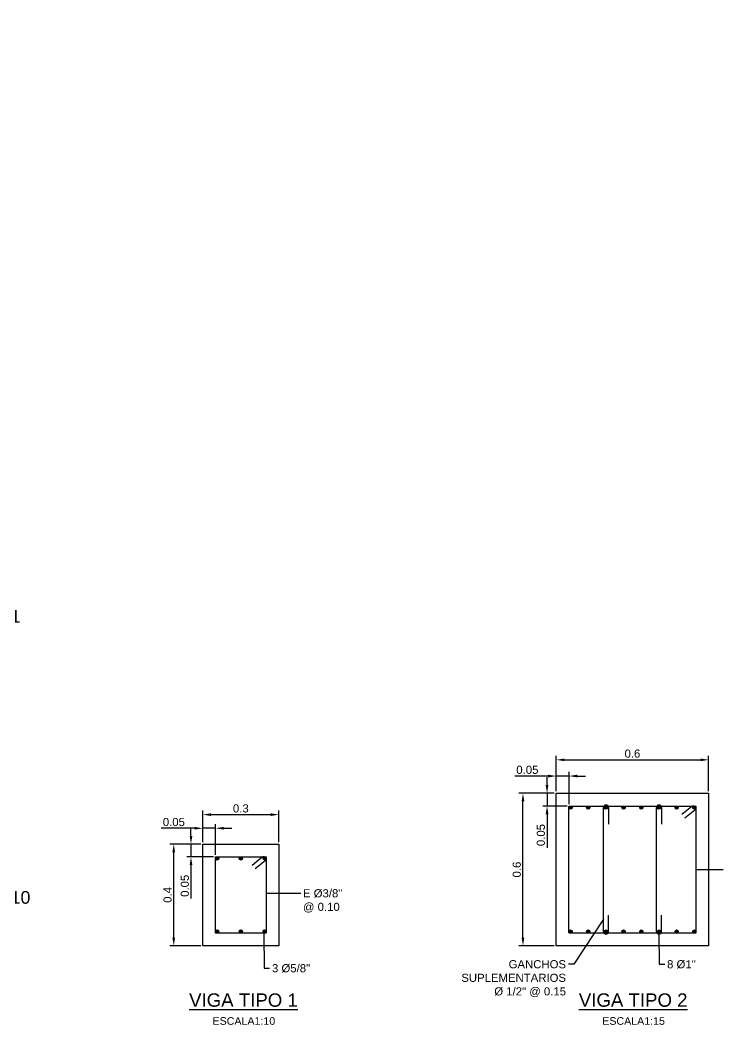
# Model space of a CAD drawing. Header units: millimetres. Extents: x -59786 to 1889966, y -10432 to 69447.
# Drawn here: x 42685 to 45460, y 9119 to 13072 of the extents above; entities that cross this region are included whole.
import ezdxf
from ezdxf import colors
from ezdxf.entities.mleader import LeaderData, LeaderLine
from ezdxf.enums import TextEntityAlignment as Align
from ezdxf.math import Vec2, Vec3

# ---------------------------------------------------------------- set-up
doc = ezdxf.new("R2010")
doc.units = ezdxf.units.MM
doc.header["$LTSCALE"] = 0.2
for name, color, linetype in [('EE-7', 12, 'Continuous'), ('EE-TEXTO 1', 4, 'Continuous'), ('EE-TEXTO 2', 2, 'Continuous'), ('SIM-COTAS', 1, 'Continuous'), ('SIM-REFUERZO', 6, 'Continuous'), ('SIM-VIGAS CIMENTACION', 5, 'Continuous')]:
    doc.layers.add(name, color=color, linetype=linetype)
doc.styles.add('ARIAL EE', font='arial.ttf')
doc.styles.get("Standard").update_dxf_attribs({"font": 'arial.ttf'})
doc.dimstyles.new('EE 1_STANDAR', dxfattribs={"dimtxt": 2, "dimasz": 2, "dimexe": 1, "dimexo": 0.5, "dimgap": 0.5, "dimtad": 1, "dimdec": 0, "dimdsep": 46, "dimtxsty": 'ARIAL EE', "dimcen": 1.5, "dimclrd": 256, "dimclre": 256, "dimclrt": 2, "dimadec": 0, "dimazin": 0, "dimtfac": 1, "dimtdec": 0, "dimtix": 1, "dimtmove": 0, "dimatfit": 2, "dimfxl": 1, "dimlwd": -1, "dimlwe": -1, "dimarcsym": 0})
doc.dimstyles.new('RE - STANDAR', dxfattribs={"dimtxt": 0.002, "dimasz": 0.0015, "dimexe": 0.001, "dimexo": 0.001, "dimgap": 0.0005, "dimtad": 1, "dimzin": 4, "dimdsep": 46, "dimtxsty": 'ARIAL EE', "dimcen": -0.001, "dimclrd": 256, "dimclre": 256, "dimclrt": 2, "dimadec": 0, "dimazin": 0, "dimtfac": 1, "dimtix": 1, "dimtofl": 0, "dimtmove": 1, "dimatfit": 0, "dimfxl": 0.0015, "dimtolj": 1, "dimtzin": 4, "dimlwd": -1, "dimlwe": -1, "dimarcsym": 0})

# ---------------------------------------------------------------- blocks, each defined once
blk = doc.blocks.new('TÍTULO')
at = {"layer": 'EE-TEXTO 1', "style": 'ARIAL EE'}
blk.add_attdef('%%UVISTAENPLANTA', text='', height=3.5, dxfattribs=at).set_placement((-0.54, 3.5), align=Align.CENTER)
at = {"layer": 'EE-TEXTO 2', "style": 'ARIAL EE'}
for tag, p in [('SUBTITULO', (-0.77, -1.27)), ('ESCALA1:100', (-0.32, -5.15))]:
    blk.add_attdef(tag, text='', height=2, dxfattribs=at).set_placement(p, align=Align.CENTER)
blk = doc.blocks.new('*D570')
at = {"layer": 'SIM-COTAS', "transparency": 16777216}
for p, q in [((43357.9, 9862.8), (43357.9, 9894.8)), ((43396.1, 9830.8), (43341.9, 9830.8)), ((43357.9, 9830.8), (43357.9, 9780.3)), ((43446.6, 9780.3), (43341.9, 9780.3)), ((43357.9, 9748.3), (43357.9, 9616.9))]:
    blk.add_line(p, q, dxfattribs=at)
for points in [[(43352.6, 9862.8), (43363.3, 9862.8), (43357.9, 9830.8)], [(43352.6, 9748.3), (43363.3, 9748.3), (43357.9, 9780.3)]]:
    blk.add_solid(points, dxfattribs=at)
at = {"layer": 'SIM-COTAS', "color": 2, "transparency": 16777216, "insert": (43333.6, 9666.6), "char_height": 32, "attachment_point": 5, "rotation": 90, "style": 'ARIAL EE'}
blk.add_mtext('0.05', dxfattribs=at)
blk = doc.blocks.new('*D571')
at = {"layer": 'SIM-COTAS', "transparency": 16777216}
for p, q in [((43372.1, 9892.9), (43240.8, 9892.9)), ((43404.1, 9838.8), (43404.1, 9908.9)), ((43454.6, 9892.9), (43404.1, 9892.9)), ((43454.6, 9788.3), (43454.6, 9908.9)), ((43486.6, 9892.9), (43518.6, 9892.9))]:
    blk.add_line(p, q, dxfattribs=at)
for points in [[(43372.1, 9898.3), (43372.1, 9887.6), (43404.1, 9892.9)], [(43486.6, 9898.3), (43486.6, 9887.6), (43454.6, 9892.9)]]:
    blk.add_solid(points, dxfattribs=at)
at = {"layer": 'SIM-COTAS', "color": 2, "transparency": 16777216, "insert": (43290.5, 9917.3), "char_height": 32, "attachment_point": 5, "style": 'ARIAL EE'}
blk.add_mtext('0.05', dxfattribs=at)
blk = doc.blocks.new('*D572')
at = {"layer": 'SIM-COTAS', "transparency": 16777216}
for p, q in [((43404.1, 9858.8), (43404.1, 9962.5)), ((43704.1, 9838.8), (43704.1, 9962.5)), ((43436.1, 9946.5), (43672.1, 9946.5))]:
    blk.add_line(p, q, dxfattribs=at)
for points in [[(43436.1, 9951.9), (43436.1, 9941.2), (43404.1, 9946.5)], [(43672.1, 9951.9), (43672.1, 9941.2), (43704.1, 9946.5)]]:
    blk.add_solid(points, dxfattribs=at)
at = {"layer": 'SIM-COTAS', "color": 2, "transparency": 16777216, "insert": (43554.1, 9970.9), "char_height": 32, "attachment_point": 5, "style": 'ARIAL EE'}
blk.add_mtext('0.3', dxfattribs=at)
blk = doc.blocks.new('*D573')
at = {"layer": 'SIM-COTAS', "transparency": 16777216}
for p, q in [((43396.1, 9830.8), (43274, 9830.8)), ((43290, 9462.8), (43290, 9798.8)), ((43396.1, 9430.8), (43274, 9430.8))]:
    blk.add_line(p, q, dxfattribs=at)
for points in [[(43284.7, 9798.8), (43295.3, 9798.8), (43290, 9830.8)], [(43284.7, 9462.8), (43295.3, 9462.8), (43290, 9430.8)]]:
    blk.add_solid(points, dxfattribs=at)
at = {"layer": 'SIM-COTAS', "color": 2, "transparency": 16777216, "insert": (43265.7, 9630.8), "char_height": 32, "attachment_point": 5, "rotation": 90, "style": 'ARIAL EE'}
blk.add_mtext('0.4', dxfattribs=at)
blk = doc.blocks.new('*D574')
at = {"layer": 'SIM-COTAS', "transparency": 16777216}
for p, q in [((44759.7, 10062.5), (44759.7, 10094.5)), ((44787.9, 10030.5), (44743.7, 10030.5)), ((44759.7, 10030.5), (44759.7, 9980)), ((44838.4, 9980), (44743.7, 9980)), ((44759.7, 9948), (44759.7, 9816.6))]:
    blk.add_line(p, q, dxfattribs=at)
for points in [[(44754.3, 10062.5), (44765, 10062.5), (44759.7, 10030.5)], [(44754.3, 9948), (44765, 9948), (44759.7, 9980)]]:
    blk.add_solid(points, dxfattribs=at)
at = {"layer": 'SIM-COTAS', "color": 2, "transparency": 16777216, "insert": (44735.3, 9866.3), "char_height": 32, "attachment_point": 5, "rotation": 90, "style": 'ARIAL EE'}
blk.add_mtext('0.05', dxfattribs=at)
blk = doc.blocks.new('*D575')
at = {"layer": 'SIM-COTAS', "transparency": 16777216}
for p, q in [((44763.9, 10098.3), (44632.5, 10098.3)), ((44795.9, 10038.5), (44795.9, 10114.3)), ((44846.4, 10098.3), (44795.9, 10098.3)), ((44846.4, 9988), (44846.4, 10114.3)), ((44878.4, 10098.3), (44910.4, 10098.3))]:
    blk.add_line(p, q, dxfattribs=at)
for points in [[(44763.9, 10103.7), (44763.9, 10093), (44795.9, 10098.3)], [(44878.4, 10103.7), (44878.4, 10093), (44846.4, 10098.3)]]:
    blk.add_solid(points, dxfattribs=at)
at = {"layer": 'SIM-COTAS', "color": 2, "transparency": 16777216, "insert": (44682.2, 10122.7), "char_height": 32, "attachment_point": 5, "style": 'ARIAL EE'}
blk.add_mtext('0.05', dxfattribs=at)
blk = doc.blocks.new('*D576')
at = {"layer": 'SIM-COTAS', "transparency": 16777216}
for p, q in [((44795.9, 10058.5), (44795.9, 10178.1)), ((44827.9, 10162.1), (45363.9, 10162.1)), ((45395.9, 10038.5), (45395.9, 10178.1))]:
    blk.add_line(p, q, dxfattribs=at)
for points in [[(44827.9, 10167.5), (44827.9, 10156.8), (44795.9, 10162.1)], [(45363.9, 10167.5), (45363.9, 10156.8), (45395.9, 10162.1)]]:
    blk.add_solid(points, dxfattribs=at)
at = {"layer": 'SIM-COTAS', "color": 2, "transparency": 16777216, "insert": (45095.9, 10186.5), "char_height": 32, "attachment_point": 5, "style": 'ARIAL EE'}
blk.add_mtext('0.6', dxfattribs=at)
blk = doc.blocks.new('*D577')
at = {"layer": 'SIM-COTAS', "transparency": 16777216}
for p, q in [((44787.9, 10030.5), (44648.8, 10030.5)), ((44664.8, 9462.5), (44664.8, 9998.5)), ((44787.9, 9430.5), (44648.8, 9430.5))]:
    blk.add_line(p, q, dxfattribs=at)
for points in [[(44659.5, 9998.5), (44670.2, 9998.5), (44664.8, 10030.5)], [(44659.5, 9462.5), (44670.2, 9462.5), (44664.8, 9430.5)]]:
    blk.add_solid(points, dxfattribs=at)
at = {"layer": 'SIM-COTAS', "color": 2, "transparency": 16777216, "insert": (44640.5, 9730.5), "char_height": 32, "attachment_point": 5, "rotation": 90, "style": 'ARIAL EE'}
blk.add_mtext('0.6', dxfattribs=at)

msp = doc.modelspace()

# ---------------------------------------------------------------- hatches: boundary and pattern name
at = {"layer": 'SIM-REFUERZO'}
h = msp.add_hatch(color=256, dxfattribs=at)
h.dxf.hatch_style = 1
h.paths.add_polyline_path([(44858.561, 9974.108, 1), (44845.861, 9974.108, 1)])
h = msp.add_hatch(color=256, dxfattribs=at)
h.dxf.hatch_style = 1
h.paths.add_polyline_path([(44928.175, 9974.108, 1), (44915.475, 9974.108, 1)])
h = msp.add_hatch(color=256, dxfattribs=at)
h.dxf.hatch_style = 1
h.paths.add_polyline_path([(44997.79, 9974.108, 1), (44985.09, 9974.108, 1)])
h = msp.add_hatch(color=256, dxfattribs=at)
h.dxf.hatch_style = 1
h.paths.add_polyline_path([(45067.404, 9974.108, 1), (45054.704, 9974.108, 1)])
h = msp.add_hatch(color=256, dxfattribs=at)
h.dxf.hatch_style = 1
h.paths.add_polyline_path([(45137.018, 9974.108, 1), (45124.318, 9974.108, 1)])
h = msp.add_hatch(color=256, dxfattribs=at)
h.dxf.hatch_style = 1
h.paths.add_polyline_path([(45206.633, 9974.108, 1), (45193.933, 9974.108, 1)])
h = msp.add_hatch(color=256, dxfattribs=at)
h.dxf.hatch_style = 1
h.paths.add_polyline_path([(45276.247, 9974.108, 1), (45263.547, 9974.108, 1)])
h = msp.add_hatch(color=256, dxfattribs=at)
h.dxf.hatch_style = 1
h.paths.add_polyline_path([(45345.861, 9974.108, 1), (45333.161, 9974.108, 1)])
h = msp.add_hatch(color=256, dxfattribs=at)
h.dxf.hatch_style = 1
h.paths.add_polyline_path([(43466.85, 9774.417, 1), (43454.15, 9774.417, 1)])
h = msp.add_hatch(color=256, dxfattribs=at)
h.dxf.hatch_style = 1
h.paths.add_polyline_path([(43560.5, 9774.417, 1), (43547.8, 9774.417, 1)])
h = msp.add_hatch(color=256, dxfattribs=at)
h.dxf.hatch_style = 1
h.paths.add_polyline_path([(43654.15, 9774.417, 1), (43641.45, 9774.417, 1)])
h = msp.add_hatch(color=256, dxfattribs=at)
h.dxf.hatch_style = 1
h.paths.add_polyline_path([(43466.85, 9487.117, 1), (43454.15, 9487.117, 1)])
h = msp.add_hatch(color=256, dxfattribs=at)
h.dxf.hatch_style = 1
h.paths.add_polyline_path([(43560.5, 9487.117, 1), (43547.8, 9487.117, 1)])
h = msp.add_hatch(color=256, dxfattribs=at)
h.dxf.hatch_style = 1
h.paths.add_polyline_path([(43654.15, 9487.117, 1), (43641.45, 9487.117, 1)])
h = msp.add_hatch(color=256, dxfattribs=at)
h.dxf.hatch_style = 1
h.paths.add_polyline_path([(44858.561, 9486.808, -1), (44845.861, 9486.808, -1)])
h = msp.add_hatch(color=256, dxfattribs=at)
h.dxf.hatch_style = 1
h.paths.add_polyline_path([(44928.175, 9486.808, -1), (44915.475, 9486.808, -1)])
h = msp.add_hatch(color=256, dxfattribs=at)
h.dxf.hatch_style = 1
h.paths.add_polyline_path([(44997.79, 9486.808, -1), (44985.09, 9486.808, -1)])
h = msp.add_hatch(color=256, dxfattribs=at)
h.dxf.hatch_style = 1
h.paths.add_polyline_path([(45067.404, 9486.808, -1), (45054.704, 9486.808, -1)])
h = msp.add_hatch(color=256, dxfattribs=at)
h.dxf.hatch_style = 1
h.paths.add_polyline_path([(45137.018, 9486.808, -1), (45124.318, 9486.808, -1)])
h = msp.add_hatch(color=256, dxfattribs=at)
h.dxf.hatch_style = 1
h.paths.add_polyline_path([(45206.633, 9486.808, -1), (45193.933, 9486.808, -1)])
h = msp.add_hatch(color=256, dxfattribs=at)
h.dxf.hatch_style = 1
h.paths.add_polyline_path([(45276.247, 9486.808, -1), (45263.547, 9486.808, -1)])
h = msp.add_hatch(color=256, dxfattribs=at)
h.dxf.hatch_style = 1
h.paths.add_polyline_path([(45345.861, 9486.808, -1), (45333.161, 9486.808, -1)])

# ---------------------------------------------------------------- linework, layer by layer
for p, q in [((44981.564, 9486.808), (44981.564, 9974.108)), ((45001.316, 9974.108), (45001.316, 9909.253)), ((45190.406, 9486.808), (45190.406, 9974.108)), ((45210.159, 9974.108), (45210.159, 9909.253)), ((45001.316, 9486.808), (45001.316, 9551.663)), ((45210.159, 9486.808), (45210.159, 9551.663))]:
    msp.add_line(p, q, dxfattribs=at)
for points in [[(44847.561, 9980.458), (45344.161, 9980.458, -0.41421356), (45345.861, 9978.758), (45345.861, 9482.158, -0.41421356), (45344.161, 9480.458), (44847.561, 9480.458, -0.41421356), (44845.861, 9482.158), (44845.861, 9978.758, -0.41421356)], [(43455.85, 9780.767), (43652.45, 9780.767, -0.41421356), (43654.15, 9779.067), (43654.15, 9482.467, -0.41421356), (43652.45, 9480.767), (43455.85, 9480.767, -0.41421356), (43454.15, 9482.467), (43454.15, 9779.067, -0.41421356)]]:
    msp.add_lwpolyline(points, format="xyb", close=True, dxfattribs=at)
for points in [[(45302.316, 9934.007), (45341.961, 9965.68, 0.96912777), (45329.675, 9978.429), (45290.03, 9946.756)], [(43610.605, 9734.316), (43650.25, 9765.989, 0.96912777), (43637.964, 9778.738), (43598.319, 9747.065)]]:
    msp.add_lwpolyline(points, format="xyb", dxfattribs=at)
for centre in [(44852.211, 9974.108), (44921.825, 9974.108), (44991.44, 9974.108), (45061.054, 9974.108), (45130.668, 9974.108), (45200.283, 9974.108), (45269.897, 9974.108), (45339.511, 9974.108), (43460.5, 9774.417), (43554.15, 9774.417), (43647.8, 9774.417), (43460.5, 9487.117), (43554.15, 9487.117), (43647.8, 9487.117), (44852.211, 9486.808), (44921.825, 9486.808), (44991.44, 9486.808), (45061.054, 9486.808), (45130.668, 9486.808), (45200.283, 9486.808), (45269.897, 9486.808), (45339.511, 9486.808)]:
    msp.add_circle(centre, 6.35, dxfattribs=at)
for centre, start, end in [((44991.44, 9974.108), 0, 180), ((45200.283, 9974.108), 0, 180), ((44991.44, 9486.808), 180, 0), ((45200.283, 9486.808), 180, 0)]:
    msp.add_arc(centre, 9.876, start, end, dxfattribs=at)
at = {"layer": 'SIM-VIGAS CIMENTACION'}
for points in [[(44795.861, 10030.458), (45395.861, 10030.458), (45395.861, 9430.458), (44795.861, 9430.458)], [(43404.15, 9830.767), (43704.15, 9830.767), (43704.15, 9430.767), (43404.15, 9430.767)]]:
    msp.add_lwpolyline(points, close=True, dxfattribs=at)

# ---------------------------------------------------------------- block references
at = {"layer": 'EE-7'}
ref = msp.add_blockref('TÍTULO', (43569.221, 9138.315), dxfattribs=dict(at, xscale=15, yscale=15, zscale=15))
ref.add_attrib('ESCALA1:100', 'ESCALA1:10', dxfattribs={"layer": 'EE-TEXTO 2', "height": 30, "style": 'ARIAL EE'}).set_placement((43566.09, 9119.796), align=Align.CENTER)
ref.add_attrib('%%UVISTAENPLANTA', '%%UVIGA TIPO 1', dxfattribs={"layer": 'EE-TEXTO 1', "height": 52.5, "style": 'ARIAL EE'}).set_placement((43564.392, 9190.801), align=Align.CENTER)
ref = msp.add_blockref('TÍTULO', (45103.507, 9138.315), dxfattribs=dict(at, xscale=15, yscale=15, zscale=15))
ref.add_attrib('ESCALA1:100', 'ESCALA1:15', dxfattribs={"layer": 'EE-TEXTO 2', "height": 30, "style": 'ARIAL EE'}).set_placement((45100.377, 9119.796), align=Align.CENTER)
ref.add_attrib('%%UVISTAENPLANTA', '%%UVIGA TIPO 2', dxfattribs={"layer": 'EE-TEXTO 1', "height": 52.5, "style": 'ARIAL EE'}).set_placement((45098.678, 9190.801), align=Align.CENTER)

# ---------------------------------------------------------------- texts
at = {"layer": 'SIM-COTAS', "color": 2, "char_height": 32, "style": 'ARIAL EE'}
for s, insert, width, attachment_point in [('\\A1;E %%C3/8"\\P@ 0.10', (43798.694, 9653.083), 422.30162, 1), ('\\A1;GANCHOS SUPLEMENTARIOS Ø 1/2" @ 0.15', (44834.349, 9374.01), 402.15696, 3)]:
    msp.add_mtext(s, dxfattribs=dict(at, insert=insert, width=width, attachment_point=attachment_point))
at = {"layer": 'SIM-COTAS', "color": 2, "char_height": 32, "attachment_point": 1, "style": 'ARIAL EE'}
for s, insert in [('\\A1;8 %%C1"', (45232.195, 9374.01)), ('\\A1;3 %%C5/8"', (43676.786, 9358.398))]:
    msp.add_mtext(s, dxfattribs=dict(at, insert=insert))

# ---------------------------------------------------------------- dimensions: what is measured, and where the dimension line sits
at = {"layer": 'SIM-COTAS'}
for base, p1, p2, picture, middle in [((45395.861, 10162.141), (44795.861, 10050.458), (45395.861, 10030.458), '*D576', (45095.861, 10186.479)), ((43704.15, 9946.528), (43404.15, 9850.767), (43704.15, 9830.767), '*D572', (43554.15, 9970.877))]:
    dim = msp.add_linear_dim(base=base, p1=p1, p2=p2, dimstyle='EE 1_STANDAR', override={"dimdec": 2, "dimlfac": 0.001}, dxfattribs=at)
    dim.commit()
    dim.dimension.update_dxf_attribs({"geometry": picture, "text_midpoint": middle})
for base, p1, p2, picture, middle in [((44795.861, 10098.321), (44846.359, 9979.96), (44795.861, 10030.458), '*D575', (44682.18, 10098.321)), ((43404.15, 9892.95), (43454.648, 9780.269), (43404.15, 9830.767), '*D571', (43290.469, 9892.95))]:
    dim = msp.add_linear_dim(base=base, p1=p1, p2=p2, dimstyle='EE 1_STANDAR', override={"dimdec": 2, "dimlfac": 0.001}, dxfattribs=at)
    dim.commit()
    dim.dimension.update_dxf_attribs({"geometry": picture, "text_midpoint": middle, "dimtype": 160})
for base, p1, p2, picture, middle in [((44759.681, 9979.96), (44795.861, 10030.458), (44846.359, 9979.96), '*D574', (44759.681, 9866.279)), ((43357.942, 9780.269), (43404.15, 9830.767), (43454.648, 9780.269), '*D570', (43357.942, 9666.588))]:
    dim = msp.add_linear_dim(base=base, p1=p1, p2=p2, angle=90, dimstyle='EE 1_STANDAR', override={"dimdec": 2, "dimlfac": 0.001}, dxfattribs=at)
    dim.commit()
    dim.dimension.update_dxf_attribs({"geometry": picture, "text_midpoint": middle, "dimtype": 160})
for base, p1, p2, picture, middle in [((44664.834, 10030.458), (44795.861, 9430.458), (44795.861, 10030.458), '*D577', (44640.496, 9730.458)), ((43290.012, 9830.767), (43404.15, 9430.767), (43404.15, 9830.767), '*D573', (43265.674, 9630.767))]:
    dim = msp.add_linear_dim(base=base, p1=p1, p2=p2, angle=90, dimstyle='EE 1_STANDAR', override={"dimdec": 2, "dimlfac": 0.001}, dxfattribs=at)
    dim.commit()
    dim.dimension.update_dxf_attribs({"geometry": picture, "text_midpoint": middle})

# ---------------------------------------------------------------- leaders
at = {"layer": 'SIM-COTAS', "annotation_type": 0, "has_hookline": 1, "hookline_direction": 0}
for points in [[(45345.861, 9730.458), (45430.553, 9730.458), (45453.646, 9730.458)], [(43654.15, 9637.083), (43738.842, 9637.083), (43790.694, 9637.083)], [(43644.911, 9480.767), (43645.471, 9342.98), (43667.342, 9342.98)], [(45200.32, 9480.458), (45200.88, 9358.593), (45222.751, 9358.593)]]:
    msp.add_leader(points, dimstyle='RE - STANDAR', override={"dimscale": 0, "dimgap": 0.0005, "dimtad": 0}, dxfattribs=at)
at = {"layer": 'SIM-COTAS', "annotation_type": 0, "has_hookline": 1, "hookline_direction": 0, "horizontal_direction": (-1, 0, 0)}
msp.add_leader([(44981.564, 9535.269), (44865.664, 9358.593), (44843.792, 9358.593)], dimstyle='RE - STANDAR', override={"dimscale": 0, "dimgap": 0.0005, "dimtad": 0}, dxfattribs=at)
at = {"layer": 'SIM-COTAS'}
ml = msp.add_multileader_mtext('Standard', dxfattribs=at)
ml.set_content('4 MICROPILOTES\\PØ 0.125', color=2)
ml.set_leader_properties(color=256)
ml.build(insert=Vec2(0, 0))
ml.multileader.update_dxf_attribs({"dogleg_length": 0.003, "arrow_head_size": 50, "scale": 25})
ctx = ml.context
ctx.base_point, ctx.scale, ctx.char_height, ctx.arrow_head_size, ctx.landing_gap_size, ctx.plane_origin = Vec3(38441.06, 13045.448), 25, 50, 50, 50, Vec3(39229.429, 14602.879)
notes = []
notes.append((ctx, [(0, (1, 1, 0), (38366.06, 13045.448), (1, 0), 75, [(0, [(37887.809, 12547.752)], 0, [])])]))
ctx.mtext.insert, ctx.mtext.width, ctx.mtext.flow_direction = Vec3(38491.06, 13071.454), 585.79156, 5
ml = msp.add_multileader_mtext('Standard', dxfattribs=at)
ml.set_content('5 MICROPILOTES\\PØ 0.125', color=2)
ml.set_leader_properties(color=256)
ml.build(insert=Vec2(0, 0))
ml.multileader.update_dxf_attribs({"dogleg_length": 0.003, "arrow_head_size": 50, "scale": 25})
ctx = ml.context
ctx.base_point, ctx.scale, ctx.char_height, ctx.arrow_head_size, ctx.landing_gap_size, ctx.plane_origin = Vec3(41852.818, 13035.976), 25, 50, 50, 50, Vec3(42680.241, 14602.879)
notes.append((ctx, [(0, (1, 1, 0), (41777.818, 13035.976), (1, 0), 75, [(0, [(41338.62, 12547.752)], 0, [])])]))
ctx.mtext.insert, ctx.mtext.width, ctx.mtext.flow_direction = Vec3(41902.818, 13061.982), 585.79156, 5
at = {"layer": 'SIM-COTAS', "linetype": 'Continuous'}
ml = msp.add_multileader_mtext('Standard', dxfattribs=at)
ml.set_content('\\A1;{\\C2;PELDAÑO P1 LAM e = 3/6"}', color=256)
ml.set_leader_properties()
ml.build(insert=Vec2(0, 0))
ml.multileader.update_dxf_attribs({"dogleg_length": 0.0025, "arrow_head_size": 100, "scale": 50})
ctx = ml.context
ctx.base_point, ctx.scale, ctx.char_height, ctx.arrow_head_size, ctx.landing_gap_size, ctx.plane_origin = Vec3(5047.551, 12032.733), 50, 100, 100, 50, Vec3(833.289, -5722.216)
notes.append((ctx, [(0, (1, 1, 0), (4861.373, 12032.733), (1, 0), 186.178, [(0, [(4861.451, 11434.857)], 0, [])])]))
ctx.mtext.insert, ctx.mtext.rotation, ctx.mtext.width, ctx.mtext.defined_height, ctx.mtext.flow_direction = Vec3(5097.551, 12083.62), 6.28318531, 948.96791, 411.095, 5
at = {"layer": 'SIM-COTAS'}
ml = msp.add_multileader_mtext('Standard', dxfattribs=at)
ml.set_content('\\A1;LOSA DE CONTRAPISO', color=2)
ml.set_leader_properties(color=256)
ml.build(insert=Vec2(0, 0))
ml.multileader.update_dxf_attribs({"dogleg_length": 0.003, "arrow_head_size": 40, "scale": 20})
ctx = ml.context
ctx.base_point, ctx.scale, ctx.char_height, ctx.arrow_head_size, ctx.landing_gap_size, ctx.plane_origin = Vec3(47151.54, 12076.315), 20, 40, 40, 40, Vec3(48114.302, 11953.567)
ctx.text_align_type = 2
notes.append((ctx, [(0, (1, 1, 0), (47912.168, 12076.315), (-1, 0), 60, [(0, [(47911.61, 11866.863)], 0, [])])]))
ctx.mtext.insert, ctx.mtext.width, ctx.mtext.defined_height, ctx.mtext.alignment, ctx.mtext.flow_direction = Vec3(47812.168, 12096.656), 850.09377, 424.72, 3, 5
at = {"layer": 'SIM-COTAS', "linetype": 'Continuous'}
ml = msp.add_multileader_mtext('Standard', dxfattribs=at)
ml.set_content('\\A1;{\\C2;DESCANSO LAM e = 3/6"}', color=256)
ml.set_leader_properties()
ml.build(insert=Vec2(0, 0))
ml.multileader.update_dxf_attribs({"dogleg_length": 0.0025, "arrow_head_size": 100, "scale": 50})
ctx = ml.context
ctx.base_point, ctx.scale, ctx.char_height, ctx.arrow_head_size, ctx.landing_gap_size, ctx.plane_origin = Vec3(6790.526, 11656.086), 50, 100, 100, 50, Vec3(2576.264, -6405.073)
notes.append((ctx, [(0, (1, 1, 0), (6604.348, 11656.086), (1, 0), 186.178, [(0, [(6604.426, 10752)], 0, [])])]))
ctx.mtext.insert, ctx.mtext.rotation, ctx.mtext.width, ctx.mtext.defined_height, ctx.mtext.flow_direction = Vec3(6840.526, 11706.973), 6.28318531, 886.56141, 411.095, 5
at = {"layer": 'SIM-COTAS'}
ml = msp.add_multileader_mtext('Standard', dxfattribs=at)
ml.set_content('\\A1;VIGA TIPO 2\\P0.60x0.60', color=2)
ml.set_leader_properties(color=256)
ml.build(insert=Vec2(0, 0))
ml.multileader.update_dxf_attribs({"dogleg_length": 0.003, "arrow_head_size": 40, "scale": 20})
ctx = ml.context
ctx.base_point, ctx.scale, ctx.char_height, ctx.arrow_head_size, ctx.landing_gap_size, ctx.plane_origin = Vec3(47390.78, 10774.251), 20, 40, 40, 40, Vec3(49636.711, 8698.727)
ctx.text_align_type = 2
notes.append((ctx, [(1, (1, 1, 0), (47853.645, 10774.251), (-1, 0), 60, [(0, [(47888.57, 10966.863)], 0, [])])]))
ctx.mtext.insert, ctx.mtext.width, ctx.mtext.alignment, ctx.mtext.flow_direction = Vec3(47753.645, 10794.592), 352.68742, 3, 5
ml = msp.add_multileader_mtext('Standard', dxfattribs=at)
ml.set_content('\\A1;9Ø1/2" D.U. EN AMBAS DIRECCIONES L=2.01', color=2)
ml.set_leader_properties(color=256)
ml.build(insert=Vec2(0, 0))
ml.multileader.update_dxf_attribs({"dogleg_length": 0.003, "arrow_head_size": 50, "scale": 25})
ctx = ml.context
ctx.base_point, ctx.scale, ctx.char_height, ctx.arrow_head_size, ctx.landing_gap_size, ctx.plane_origin = Vec3(37692.07, 10726.556), 25, 50, 50, 50, Vec3(38786.099, 12260.159)
notes.append((ctx, [(0, (1, 1, 0), (37617.07, 10726.556), (1, 0), 75, [(0, [(37444.479, 10205.032)], 0, [])])]))
ctx.mtext.insert, ctx.mtext.width, ctx.mtext.flow_direction = Vec3(37742.07, 10751.982), 802.80561, 5
ml = msp.add_multileader_mtext('Standard', dxfattribs=at)
ml.set_content('\\A1;9Ø1/2" D.U. EN AMBAS DIRECCIONES L=2.01', color=2)
ml.set_leader_properties(color=256)
ml.build(insert=Vec2(0, 0))
ml.multileader.update_dxf_attribs({"dogleg_length": 0.003, "arrow_head_size": 50, "scale": 25})
ctx = ml.context
ctx.base_point, ctx.scale, ctx.char_height, ctx.arrow_head_size, ctx.landing_gap_size, ctx.plane_origin = Vec3(41142.882, 10726.556), 25, 50, 50, 50, Vec3(42236.91, 12260.159)
notes.append((ctx, [(0, (1, 1, 0), (41067.882, 10726.556), (1, 0), 75, [(0, [(40895.29, 10205.032)], 0, [])])]))
ctx.mtext.insert, ctx.mtext.width, ctx.mtext.flow_direction = Vec3(41192.882, 10751.982), 802.80561, 5
ml = msp.add_multileader_mtext('Standard', dxfattribs=at)
ml.set_content('\\A1;ESTRIBOS\\PØ 3/8', color=2)
ml.set_leader_properties(color=256)
ml.build(insert=Vec2(0, 0))
ml.multileader.update_dxf_attribs({"dogleg_length": 0.003, "arrow_head_size": 40, "scale": 20})
ctx = ml.context
ctx.base_point, ctx.scale, ctx.char_height, ctx.arrow_head_size, ctx.landing_gap_size, ctx.plane_origin = Vec3(47802.219, 10519.869), 20, 40, 40, 40, Vec3(49636.711, 8447.369)
ctx.text_align_type = 2
notes.append((ctx, [(1, (1, 1, 0), (48217.444, 10519.869), (-1, 0), 60, [(0, [(48389.214, 10708.648)], 0, [])])]))
ctx.mtext.insert, ctx.mtext.width, ctx.mtext.alignment, ctx.mtext.flow_direction = Vec3(48117.444, 10540.674), 659.0632, 3, 5
at = {"layer": 'SIM-COTAS', "linetype": 'Continuous'}
ml = msp.add_multileader_mtext('Standard', dxfattribs=at)
ml.set_content('{\\C2;PTE 300x100x7mm}', color=256)
ml.set_leader_properties()
ml.build(insert=Vec2(0, 0))
ml.multileader.update_dxf_attribs({"dogleg_length": 0.0025, "arrow_head_size": 100, "scale": 50})
ctx = ml.context
ctx.base_point, ctx.scale, ctx.char_height, ctx.arrow_head_size, ctx.landing_gap_size, ctx.plane_origin = Vec3(6459.235, 9964.038), 50, 100, 100, 50, Vec3(2244.974, -6709.823)
notes.append((ctx, [(0, (1, 1, 0), (6273.058, 9964.038), (1, 0), 186.178, [(0, [(6273.136, 10447.25)], 0, [])])]))
ctx.mtext.insert, ctx.mtext.rotation, ctx.mtext.width, ctx.mtext.defined_height, ctx.mtext.flow_direction = Vec3(6509.235, 10014.925), 6.28318531, 1223.25679, 411.095, 5
ml = msp.add_multileader_mtext('Standard', dxfattribs=at)
ml.set_content('{\\C2;CAJON ARMADO 1}', color=256)
ml.set_leader_properties()
ml.build(insert=Vec2(0, 0))
ml.multileader.update_dxf_attribs({"dogleg_length": 0.0025, "arrow_head_size": 100, "scale": 50})
ctx = ml.context
ctx.base_point, ctx.scale, ctx.char_height, ctx.arrow_head_size, ctx.landing_gap_size, ctx.plane_origin = Vec3(8262.373, 10161.179), 50, 100, 100, 50, Vec3(4048.112, -6709.823)
notes.append((ctx, [(0, (1, 1, 0), (8076.195, 10161.179), (1, 0), 186.178, [(0, [(8076.274, 10447.25)], 0, [])])]))
ctx.mtext.insert, ctx.mtext.rotation, ctx.mtext.width, ctx.mtext.defined_height, ctx.mtext.flow_direction = Vec3(8312.373, 10212.032), 6.28318531, 974.70283, 411.095, 5
at = {"layer": 'SIM-COTAS'}
ml = msp.add_multileader_mtext('Standard', dxfattribs=at)
ml.set_content('\\A1;MACIZO EN CONCRETO\\PCICLÓPEO', color=2)
ml.set_leader_properties(color=256)
ml.build(insert=Vec2(0, 0))
ml.multileader.update_dxf_attribs({"dogleg_length": 0.003, "arrow_head_size": 40, "scale": 20})
ctx = ml.context
ctx.base_point, ctx.scale, ctx.char_height, ctx.arrow_head_size, ctx.landing_gap_size, ctx.plane_origin = Vec3(46320.762, 10261.132), 20, 40, 40, 40, Vec3(49707.9, 8402.886)
ctx.text_align_type = 2
notes.append((ctx, [(1, (1, 1, 0), (47099.834, 10261.132), (-1, 0), 60, [(0, [(47233.669, 10149.141)], 0, [])])]))
ctx.mtext.insert, ctx.mtext.width, ctx.mtext.alignment, ctx.mtext.flow_direction = Vec3(46999.834, 10281.473), 659.0632, 3, 5
ml = msp.add_multileader_mtext('Standard', dxfattribs=at)
ml.set_content('\\A1;Ø 5/8', color=2)
ml.set_leader_properties(color=256)
ml.build(insert=Vec2(0, 0))
ml.multileader.update_dxf_attribs({"dogleg_length": 0.003, "arrow_head_size": 40, "scale": 20})
ctx = ml.context
ctx.base_point, ctx.scale, ctx.char_height, ctx.arrow_head_size, ctx.landing_gap_size, ctx.plane_origin = Vec3(47910.514, 10059.166), 20, 40, 40, 40, Vec3(49636.711, 8054.189)
ctx.text_align_type = 2
notes.append((ctx, [(1, (1, 1, 0), (48182.464, 10059.166), (-1, 0), 60, [(0, [(48306.669, 10294.205)], 0, [])])]))
ctx.mtext.insert, ctx.mtext.width, ctx.mtext.alignment, ctx.mtext.flow_direction = Vec3(48082.464, 10079.971), 659.0632, 3, 5
ml = msp.add_multileader_mtext('Standard', dxfattribs=at)
ml.set_content('\\A1;10Ø5/8" D.U. EN AMBAS DIRECCIONES L=2.10', color=2)
ml.set_leader_properties(color=256)
ml.build(insert=Vec2(0, 0))
ml.multileader.update_dxf_attribs({"dogleg_length": 0.003, "arrow_head_size": 50, "scale": 25})
ctx = ml.context
ctx.base_point, ctx.scale, ctx.char_height, ctx.arrow_head_size, ctx.landing_gap_size, ctx.plane_origin = Vec3(37692.07, 9620.567), 25, 50, 50, 50, Vec3(38786.099, 11150.321)
notes.append((ctx, [(0, (1, 1, 0), (37617.07, 9620.567), (1, 0), 75, [(0, [(37444.479, 9945.032)], 0, [])])]))
ctx.mtext.insert, ctx.mtext.width, ctx.mtext.flow_direction = Vec3(37742.07, 9645.993), 802.80561, 5
ml = msp.add_multileader_mtext('Standard', dxfattribs=at)
ml.set_content('\\A1;10Ø5/8" D.U. EN AMBAS DIRECCIONES L=2.10', color=2)
ml.set_leader_properties(color=256)
ml.build(insert=Vec2(0, 0))
ml.multileader.update_dxf_attribs({"dogleg_length": 0.003, "arrow_head_size": 50, "scale": 25})
ctx = ml.context
ctx.base_point, ctx.scale, ctx.char_height, ctx.arrow_head_size, ctx.landing_gap_size, ctx.plane_origin = Vec3(41142.882, 9620.567), 25, 50, 50, 50, Vec3(42236.91, 11150.321)
notes.append((ctx, [(0, (1, 1, 0), (41067.882, 9620.567), (1, 0), 75, [(0, [(40895.29, 9945.032)], 0, [])])]))
ctx.mtext.insert, ctx.mtext.width, ctx.mtext.flow_direction = Vec3(41192.882, 9645.993), 802.80561, 5
ml = msp.add_multileader_mtext('Standard', dxfattribs=at)
ml.set_content("\\A1;MICROPILOTES\\PØ 0.125 L = 9.00mts\\Pf 'c=25.4 MPa", color=2)
ml.set_leader_properties(color=256)
ml.build(insert=Vec2(0, 0))
ml.multileader.update_dxf_attribs({"dogleg_length": 0.003, "arrow_head_size": 40, "scale": 20})
ctx = ml.context
ctx.base_point, ctx.scale, ctx.char_height, ctx.arrow_head_size, ctx.landing_gap_size, ctx.plane_origin = Vec3(51435.184, 9840.941), 20, 40, 40, 40, Vec3(51715.973, 9540.927)
ctx.text_align_type = 2
notes.append((ctx, [(0, (1, 1, 0), (52100.233, 9840.941), (-1, 0), 81.584, [(0, [(52248.558, 9840.941)], 0, [])])]))
ctx.mtext.insert, ctx.mtext.width, ctx.mtext.alignment, ctx.mtext.flow_direction = Vec3(51978.649, 9861.282), 518.28566, 3, 5
ml = msp.add_multileader_mtext('Standard', dxfattribs=at)
ml.set_content('\\A1;LOSA PARA MACIZO\\PEN CONCRETO\\Pe=0.15 DE 2.65x2.65', color=2)
ml.set_leader_properties(color=256)
ml.build(insert=Vec2(0, 0))
ml.multileader.update_dxf_attribs({"dogleg_length": 0.003, "arrow_head_size": 40, "scale": 20})
ctx = ml.context
ctx.base_point, ctx.scale, ctx.char_height, ctx.arrow_head_size, ctx.landing_gap_size, ctx.plane_origin = Vec3(46416.833, 9764.286), 20, 40, 40, 40, Vec3(49707.9, 7977.169)
ctx.text_align_type = 2
notes.append((ctx, [(1, (1, 1, 0), (47099.834, 9764.286), (-1, 0), 60, [(0, [(47233.669, 9625.969)], 0, [])])]))
ctx.mtext.insert, ctx.mtext.width, ctx.mtext.alignment, ctx.mtext.flow_direction = Vec3(46999.834, 9784.627), 659.0632, 3, 5
for ctx, leaders in notes:
    for number, flags, end, landing, length, lines in leaders:
        leader = LeaderData()
        leader.index, (leader.has_last_leader_line, leader.has_dogleg_vector, leader.attachment_direction) = number, flags
        leader.last_leader_point, leader.dogleg_vector, leader.dogleg_length = Vec3(end), Vec3(landing), length
        for number, points, colour, breaks in lines:
            line = LeaderLine()
            line.index, line.vertices, line.color, line.breaks = number, Vec3.list(points), colors.encode_raw_color(colour), breaks
            leader.lines.append(line)
        ctx.leaders.append(leader)

doc.saveas('drawing.dxf')
